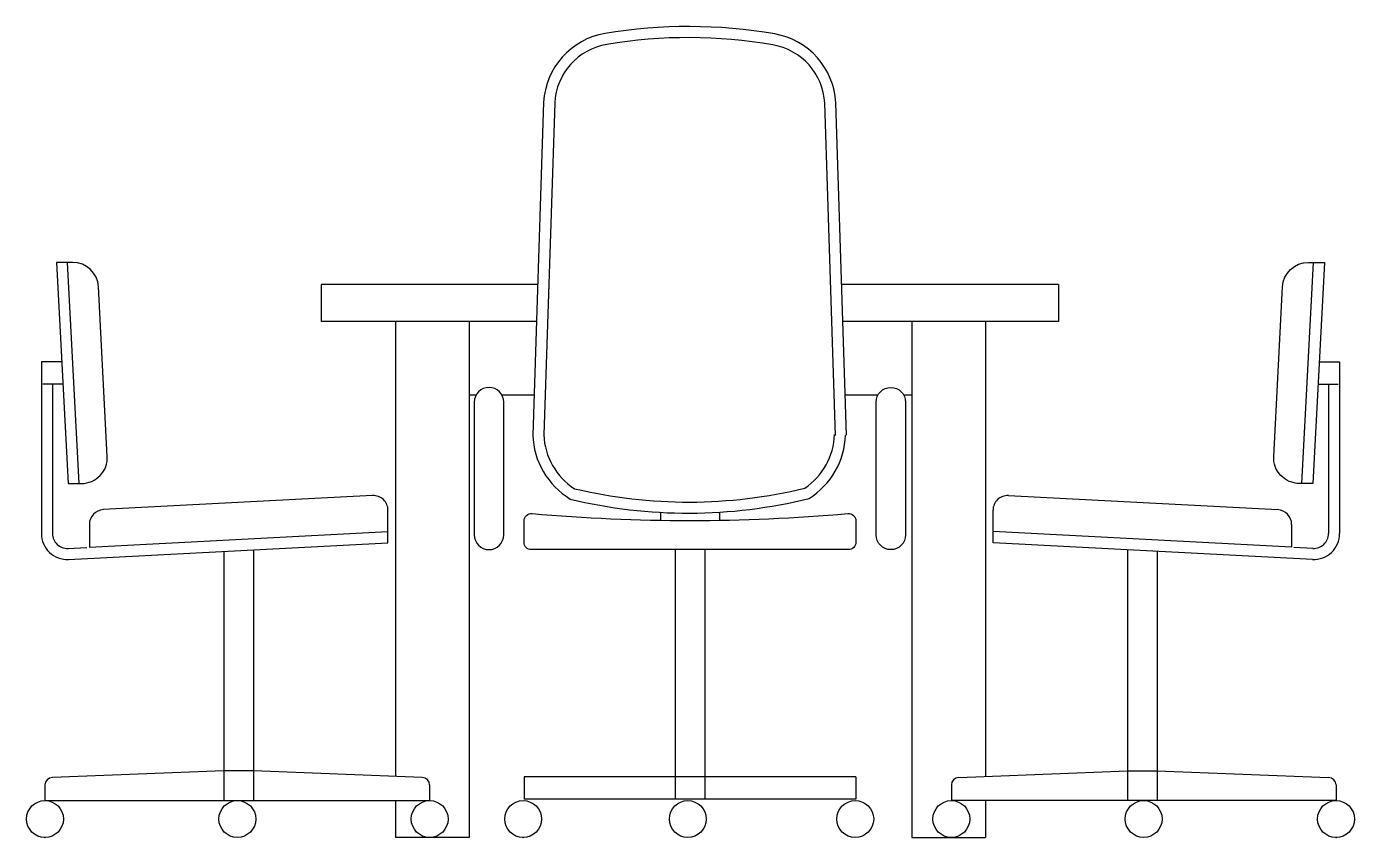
# Model space of a CAD drawing. Extents: x -0.9 to 0.9, y 0 to 1.1.
import ezdxf

# ---------------------------------------------------------------- set-up
doc = ezdxf.new("R2010")
doc.units = 0
doc.layers.get('0').update_dxf_attribs({"linetype": 'CONTINUOUS'})

msp = doc.modelspace()

# ---------------------------------------------------------------- linework, layer by layer
at = {"color": 0}
for p, q in [((-0.8283, 0.4801), (-0.844, 0.7801)), ((0.8298, 0.4801), (0.8455, 0.7801)), ((-0.5, 0.75), (-0.5, 0.7)), ((-0.2065, 0.75), (-0.5, 0.75)), ((0.5, 0.75), (0.2059, 0.75)), ((0.5, 0.75), (0.5, 0.7)), ((-0.2081, 0.7), (-0.5, 0.7)), ((-0.3992, 0.7), (-0.3992, 0.0827)), ((-0.2992, 0.7), (-0.2992, 0)), ((0.5, 0.7), (0.2075, 0.7)), ((0.3008, 0.7), (0.3008, 0)), ((0.4008, 0.7), (0.4008, 0.0827)), ((-0.8795, 0.6451), (-0.8795, 0.4121)), ((-0.8519, 0.6451), (-0.8795, 0.6451)), ((0.8535, 0.6451), (0.881, 0.6451)), ((0.881, 0.6451), (0.881, 0.4121)), ((-0.8504, 0.6151), (-0.8778, 0.6151)), ((-0.8645, 0.6151), (-0.8645, 0.4121)), ((0.8519, 0.6151), (0.8793, 0.6151)), ((0.866, 0.6151), (0.866, 0.4121)), ((-0.2901, 0.6), (-0.2992, 0.6)), ((-0.2114, 0.6), (-0.2549, 0.6)), ((0.2549, 0.6), (0.2108, 0.6)), ((0.3008, 0.6), (0.2901, 0.6)), ((-0.4306, 0.4638), (-0.7956, 0.4447)), ((0.4321, 0.4638), (0.7971, 0.4447)), ((-0.4095, 0.3998), (-0.4095, 0.4438)), ((-0.04, 0.441), (-0.04, 0.4301)), ((0.04, 0.4412), (0.04, 0.4304)), ((0.411, 0.3998), (0.411, 0.4438)), ((-0.8145, 0.4247), (-0.8145, 0.3936)), ((-0.8145, 0.3936), (-0.4095, 0.4148)), ((0.816, 0.3936), (0.411, 0.4148)), ((0.816, 0.4247), (0.816, 0.3936)), ((-0.8427, 0.3771), (-0.4095, 0.3998)), ((0.8442, 0.3771), (0.411, 0.3998)), ((-0.8435, 0.3921), (-0.8177, 0.3934)), ((-0.632, 0.3881), (-0.632, 0.0905)), ((-0.592, 0.3902), (-0.592, 0.0905)), ((-0.02, 0.3904), (-0.02, 0.0521)), ((0.02, 0.3904), (0.02, 0.0521)), ((0.5935, 0.3902), (0.5935, 0.0905)), ((0.6335, 0.3881), (0.6335, 0.0905)), ((0.845, 0.3921), (0.8192, 0.3934)), ((-0.632, 0.0905), (-0.8647, 0.0813)), ((-0.632, 0.0905), (-0.632, 0.05)), ((-0.592, 0.0905), (-0.632, 0.0905)), ((-0.592, 0.0905), (-0.592, 0.05)), ((-0.363, 0.0813), (-0.592, 0.0905)), ((0.3645, 0.0813), (0.5935, 0.0905)), ((0.5935, 0.0905), (0.6335, 0.0905)), ((0.5935, 0.0905), (0.5935, 0.05)), ((0.6335, 0.0905), (0.6335, 0.05)), ((0.6335, 0.0905), (0.8662, 0.0813)), ((-0.225, 0.0821), (-0.225, 0.0521)), ((0.225, 0.0821), (-0.225, 0.0821)), ((0.225, 0.0821), (0.225, 0.0521)), ((-0.8747, 0.0713), (-0.8747, 0.05)), ((-0.353, 0.0713), (-0.353, 0.05)), ((0.3545, 0.0713), (0.3545, 0.05)), ((0.8762, 0.0713), (0.8762, 0.05)), ((-0.8747, 0.05), (-0.353, 0.05)), ((-0.3992, 0.05), (-0.3992, 0)), ((0.225, 0.0521), (-0.225, 0.0521)), ((0.8762, 0.05), (0.3545, 0.05)), ((0.4008, 0.05), (0.4008, 0)), ((-0.2992, 0), (-0.3992, 0)), ((0.3008, 0), (0.4008, 0))]:
    msp.add_line(p, q, dxfattribs=at)
for points in [[(0.2125, 0.5459), (0.1978, 0.9966, 0.349946), (0.1151, 1.0899, 0.084745), (-0.1151, 1.0906, 0.351542), (-0.1984, 0.9972), (-0.2132, 0.5459, 0.251195), (-0.1625, 0.4591, 0.120877), (0.1617, 0.4599, 0.247379), (0.2111, 0.5459)], [(0.1975, 0.5454), (0.1828, 0.996, 0.349478), (0.1125, 1.0751, 0.084745), (-0.1126, 1.0758, 0.351073), (-0.1834, 0.9965), (-0.1982, 0.546, 0.243113), (-0.1566, 0.4731, 0.118991), (0.1557, 0.4739, 0.240555), (0.1961, 0.5465, 0.240555)]]:
    msp.add_lwpolyline(points, format="xyb", dxfattribs=at)
for points in [[(-0.8433, 0.4801), (-0.8251, 0.4801, 0.429634), (-0.7902, 0.5169), (-0.8022, 0.7469, 0.39896), (-0.8372, 0.7801), (-0.859, 0.7801)], [(0.8448, 0.4801), (0.8266, 0.4801, -0.429634), (0.7917, 0.5169), (0.8037, 0.7469, -0.39896), (0.8387, 0.7801), (0.8605, 0.7801)], [(-0.2925, 0.5905), (-0.2925, 0.4104, 1), (-0.2525, 0.4104), (-0.2525, 0.5905, 1)], [(0.2925, 0.5905), (0.2925, 0.4104, -1), (0.2525, 0.4104), (0.2525, 0.5905, -1)], [(-0.215, 0.3904, -0.414214), (-0.225, 0.4004), (-0.225, 0.4295, -0.440411), (-0.2141, 0.4394, 0.044334), (0.2141, 0.4394, -0.440411), (0.225, 0.4295), (0.225, 0.4004, -0.414214), (0.215, 0.3904)]]:
    msp.add_lwpolyline(points, format="xyb", close=True, dxfattribs=at)
for centre in [(-0.8747, 0.025), (-0.6138, 0.025), (-0.353, 0.025), (-0.2262, 0.025), (-0.0029, 0.025), (0.2242, 0.025), (0.3545, 0.025), (0.6153, 0.025), (0.8762, 0.025)]:
    msp.add_circle(centre, 0.025, dxfattribs=at)
for centre, radius, start, end in [((-0.4295, 0.4438), 0.02, 360, 93), ((0.431, 0.4438), 0.02, 87, 180), ((-0.7945, 0.4247), 0.02, 93, 180), ((0.796, 0.4247), 0.02, 360, 87), ((-0.8445, 0.4121), 0.035, 180, 273), ((-0.8445, 0.4121), 0.02, 180, 273), ((0.846, 0.4121), 0.035, 267, 360), ((0.846, 0.4121), 0.02, 267, 360), ((-0.8647, 0.0713), 0.01, 90, 180), ((-0.363, 0.0713), 0.01, 0, 90), ((-0.363, 0.0713), 0.01, 0, 90), ((-0.363, 0.0713), 0.01, 360, 90), ((0.3645, 0.0713), 0.01, 90, 180), ((0.3645, 0.0713), 0.01, 90, 180), ((0.3645, 0.0713), 0.01, 90, 180), ((0.8662, 0.0713), 0.01, 0, 90)]:
    msp.add_arc(centre, radius, start, end, dxfattribs=at)
for p in [(-0.8747, 0), (-0.2262, 0), (0.8762, 0)]:
    msp.add_point(p, dxfattribs=at)

doc.saveas('drawing.dxf')
